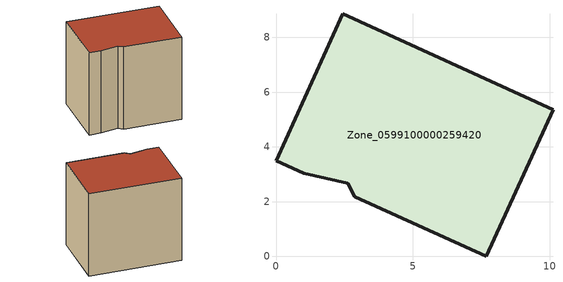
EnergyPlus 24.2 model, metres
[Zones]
Zone_0599100000259420
 floor ground (C_G): 2.88,2.18 2.62,2.66 1.01,3.03 0,3.48 2.44,8.86 10.12,5.35 7.68,0 z0
 wall outside (C_F): 7.68,0 10.12,5.35 2.44,8.86 0,3.48 1.01,3.03 2.62,2.66 2.88,2.18 7.68,0 z0:8.02
 roof outside (C_R): 2.88,2.18 7.68,0 10.12,5.35 2.44,8.86 0,3.48 1.01,3.03 2.62,2.66 z8.02
[BUILDING]
Pand.0599100000259420: North Axis=0; Terrain=City; Loads Convergence Tolerance Value=0.04; Temperature Convergence Tolerance Value=0.4; Solar Distribution=FullExterior; Maximum Number of Warmup Days=25; Minimum Number of Warmup Days=1
[Site:Location]
Rotterdam.The.Hague.AP_ZH_NLD Design_Conditions: Latitude=51.96; Longitude=4.45; Time Zone=1; Elevation=-4.5
[SITE:GROUNDTEMPERATURE:BUILDINGSURFACE]
18, 18, 18, 18, 18, 18, 18, 18, 18, 18, 18, 18
[MATERIAL] Thermal Absorptance=0.9; Solar Absorptance=0.7; Visible Absorptance=0.7
Name | Roughness | Thickness | Conductivity | Density | Specific Heat
G.TC.1946-1964 | MediumSmooth | 0.15 | 1 | 540 | 1210
F.TC.1946-1964 | Rough | 0.3 | 0.857143 | 1920 | 840
R.TC.1946-1964 | MediumRough | 0.2 | 0.235294 | 1500 | 1000
[CONSTRUCTION]
C_G: G.TC.1946-1964
C_F: F.TC.1946-1964
C_R: R.TC.1946-1964
[ZONE]
Zone_0599100000259420: Type=1; Multiplier=1; Ceiling Height=Autocalculate; Volume=Autocalculate; Floor Area=autocalculate; Part of Total Floor Area=Yes
[ZONEINFILTRATION:DESIGNFLOWRATE]
Infil_Zone_0599100000259420: Zone or ZoneList or Space or SpaceList=Zone_0599100000259420; Schedule=AlwaysOn; Design Flow Rate Calculation Method=Flow/Area; Flow Rate per Floor Area=0.003; Constant Term Coefficient=1; Temperature Term Coefficient=0; Velocity Term Coefficient=0; Velocity Squared Term Coefficient=0
[HVACTEMPLATE:ZONE:IDEALLOADSAIRSYSTEM]
Zone_0599100000259420: Maximum Heating Supply Air Temperature=50; Minimum Cooling Supply Air Temperature=13; Maximum Heating Supply Air Humidity Ratio=0.0156; Minimum Cooling Supply Air Humidity Ratio=0.0077; Heating Limit=NoLimit; Cooling Limit=NoLimit; Dehumidification Control Type=ConstantSensibleHeatRatio; Cooling Sensible Heat Ratio=0.7; Dehumidification Setpoint=60; Humidification Control Type=None; Humidification Setpoint=30; Outdoor Air Method=None; Outdoor Air Flow Rate per Person=0.00944; Outdoor Air Flow Rate per Zone Floor Area=0; Outdoor Air Flow Rate per Zone=0; Demand Controlled Ventilation Type=None; Outdoor Air Economizer Type=NoEconomizer; Heat Recovery Type=None; Sensible Heat Recovery Effectiveness=0.7; Latent Heat Recovery Effectiveness=0.65
[ZONECONTROL:THERMOSTAT]
ThermostatControl_Zone_0599100000259420: Zone or ZoneList=Zone_0599100000259420; Control Type Schedule=DualSetpointControlType; Control 1=Thermostat_Zone_0599100000259420; Temperature Difference Between Cutout And Setpoint=0
[THERMOSTATSETPOINT:DUALSETPOINT]
Thermostat_Zone_0599100000259420: Heating Setpoint Temperature Schedule=HeatingSetpoint_Zone_0599100000259420; Cooling Setpoint Temperature Schedule=CoolingSetpoint_Zone_0599100000259420
[SCHEDULE:COMPACT]
HeatingSetpoint_Zone_0599100000259420: Through: 12/31, For: AllDays, Until: 24:00, 21
CoolingSetpoint_Zone_0599100000259420: Through: 12/31, For: AllDays, Until: 24:00, 24
DualSetpointControlType: Through: 12/31, For: AllDays, Until: 24:00, 4
AlwaysOn: Through: 12/31, For: AllDays, Until: 24:00, 1
